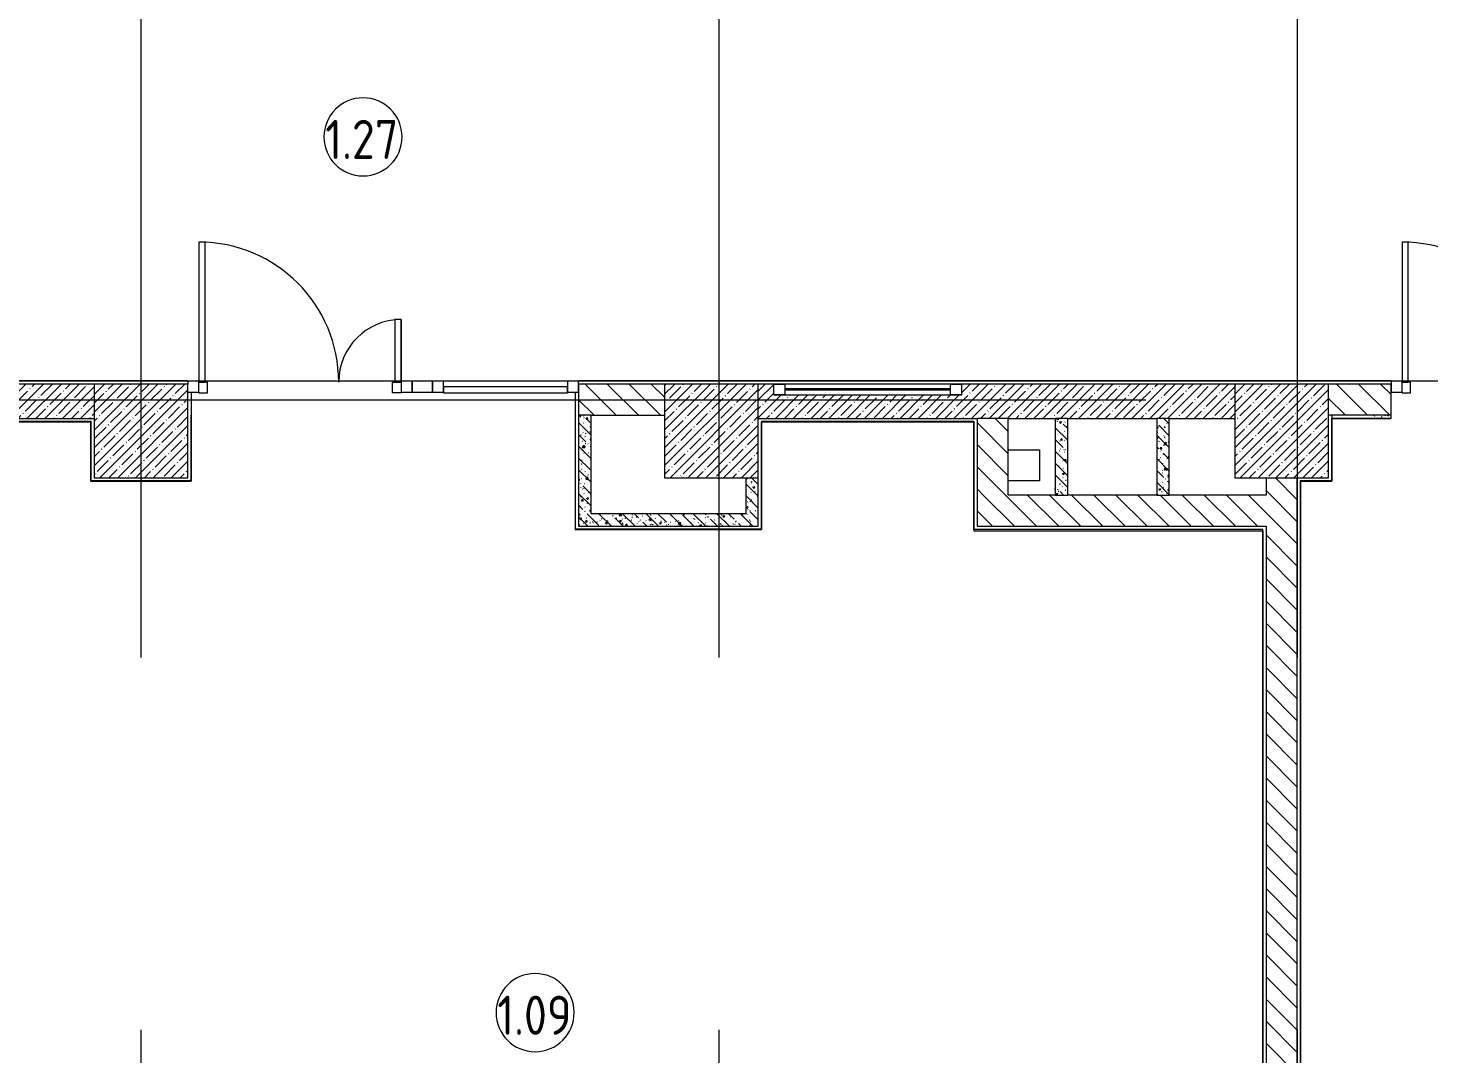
# Model space of a CAD drawing. Header units: millimetres. Extents: x -7229 to 193500, y -8553 to 29000.
# Drawn here: x 157260 to 166225, y 3614 to 10178 of the extents above; entities that cross this region are included whole.
import ezdxf

# ---------------------------------------------------------------- set-up
doc = ezdxf.new("R2010")
doc.units = ezdxf.units.MM
doc.linetypes.add('Осевая', pattern=[15875, 3175, -2381.25, 7937.5, -2381.25])
for name, color, linetype, lineweight in [('A-AREA-IDEN', 7, 'Continuous', 9), ('A-GLAZ-2', 7, 'Continuous', 9), ('A-GLAZ-CURT-2', 7, 'Continuous', 9), ('A-GLAZ-CWMG-3', 7, 'Continuous', 9), ('A-WALL-4', 7, 'Continuous', 13), ('I-WALL-5', 7, 'Continuous', 9), ('S-COLS-2', 7, 'Continuous', 9), ('Оси-2', 7, 'Осевая', 9)]:
    doc.layers.add(name, color=color, linetype=linetype, lineweight=lineweight)
for name, color, linetype, lineweight, true_color in [('A-DETL-GENF-7', 7, 'Continuous', 9, 0xaaaaaa), ('A-DOOR-4', 7, 'Continuous', 9, 0xaaaaaa), ('A-FLOR-3', 7, 'Continuous', 9, 0xaaaaaa), ('I-WALL-6', 7, 'Continuous', 9, 0x787878), ('I-WALL-7', 9, 'Continuous', 9, 0x808080)]:
    doc.layers.add(name, color=color, linetype=linetype, lineweight=lineweight, true_color=true_color)
doc.styles.add('GOST Common', font='GOST_Common.ttf', dxfattribs={"width": 0.9, "height": 250})
pattern_1 = [(135, (135772.9, 0), (-70.71068, -70.71068), [])]
pattern_2 = [(135, (135772.9, 0), (-75.43415, -75.43415), [106.68, -17.78, 3.556, -17.78]), (135, (135772.9, 75.39), (-75.43415, -75.43415), []), (50, (135772.9, 0), (127.5292, -11.15758), [13.335, -146.685]), (355, (135772.9, 0), (-24.66966, 133.74), [10.668, -117.348]), (100.451, (135783.52, -0.93), (102.85973, 122.5818), [11.333, -124.663]), (46.184, (135772.9, 35.56), (189.75516, -29.4304), [20.002, -220.027]), (96.636, (135788.7, 33.1), (166.1822, 173.1996), [17, -186.995]), (351.184, (135772.9, 35.56), (166.1839, 173.1976), [16.002, -176.022]), (21, (135790.68, 26.67), (106.13027, -71.58603), [13.335, -146.685]), (326, (135790.68, 26.67), (43.2619, 128.93175), [10.668, -117.348]), (71.451, (135799.52, 20.7), (149.392, 57.34505), [11.333, -124.663]), (37.5, (135772.895, 0), (2.16223, 59.18836), [3.353, -112.573, 3.353, -115.773, -117.793]), (37.5, (135772.895, 0), (2.16223, 59.18836), [-235.052, 3.353, -114.44]), (7.5, (135772.895, 0), (46.77386, 70.12615), [3.353, -64.567, 3.353, -109.906, -44.894]), (7.5, (135772.895, 0), (46.77386, 70.12615), [-181.178, 3.353, -41.542]), (327.5, (135733.246, 0), (94.91367, -4.01009), [3.353, -41.097, 3.353, -135.331, -184.023]), (327.5, (135733.246, 0), (94.91367, -4.01009), [-183.134, 3.353, -180.67]), (317.5, (135715.47, 0), (103.69057, 17.79882), [3.353, -54.432, 3.353, -88.748, -130.683]), (317.5, (135715.47, 0), (103.69057, 17.79882), [-149.885, 3.353, -127.33])]
pattern_3 = [(45, (135772.895, 0), (-57.02463, 57.02463), []), (45, (135829.92, 0), (-57.02463, 57.02463), [100.806, -20.161, 3.353, -16.808])]

# ---------------------------------------------------------------- blocks, each defined once
blk = doc.blocks.new('BSC_Колонна _Прямоугольная - 600х600-23286269-План зашивки приборов отопления в осях 1-12')
at = {"layer": 'S-COLS-2'}
h = blk.add_hatch(dxfattribs=at)
h.set_pattern_fill('FP_115', color=256, style=0, pattern_type=2)
h.set_pattern_definition([(45, (-29509.74, -7600), (-57.02463, 57.02463), []), (45, (-29452.72, -7600), (-57.02463, 57.02463), [100.806, -20.161, 3.353, -16.808])])
h.paths.add_polyline_path([(100, -300), (300, -300), (300, 300), (-300, 300), (-300, -300), (-23.5, -300)])
for p, q in [((300, 300), (-300, 300)), ((-300, 300), (-300, -300)), ((300, -300), (300, 300)), ((-300, -300), (300, -300))]:
    blk.add_line(p, q, dxfattribs=at)
blk = doc.blocks.new('BSC_Колонна _Прямоугольная - 600х600-V134-План зашивки приборов отопления в осях 1-12')
at = {"layer": 'S-COLS-2'}
h = blk.add_hatch(dxfattribs=at)
h.set_pattern_fill('FP_123', color=256, style=0, pattern_type=2)
h.set_pattern_definition([(45, (-25860, -7600), (-57.02463, 57.02463), []), (45, (-25802.975, -7600), (-57.02463, 57.02463), [100.806, -20.161, 3.353, -16.808])])
h.paths.add_polyline_path([(300, -300), (300, 300), (-300, 300), (-300, -300), (-110.8, -300)])
for p, q in [((300, 300), (-300, 300)), ((-300, 300), (-300, -300)), ((300, -300), (300, 300)), ((-300, -300), (300, -300))]:
    blk.add_line(p, q, dxfattribs=at)
blk = doc.blocks.new('BSC_Колонна _Прямоугольная - 600х600-V179-План зашивки приборов отопления в осях 1-12')
at = {"layer": 'S-COLS-2'}
h = blk.add_hatch(dxfattribs=at)
h.set_pattern_fill('FP_180', color=256, style=0, pattern_type=2)
h.set_pattern_definition([(45, (-22210, -7600), (-57.02463, 57.02463), []), (45, (-22152.975, -7600), (-57.02463, 57.02463), [100.806, -20.161, 3.353, -16.808])])
h.paths.add_polyline_path([(300, -300), (300, 300), (-300, 300), (-300, -300), (246.5, -300)])
for p, q in [((300, 300), (-300, 300)), ((-300, 300), (-300, -300)), ((300, -300), (300, 300)), ((-300, -300), (300, -300))]:
    blk.add_line(p, q, dxfattribs=at)
blk = doc.blocks.new('Прямоугольный импост - 50 x 70 мм-31700031-План зашивки приборов отопления в осях 1-12')
at = {"layer": 'A-GLAZ-CWMG-3'}
for p, q in [((-70, 35), (0, 35)), ((-70, -35), (-70, 35)), ((0, 35), (0, -35)), ((0, -35), (-70, -35))]:
    blk.add_line(p, q, dxfattribs=at)
blk = doc.blocks.new('Дверь_Витражная_остекление_ - ДВН_ДАО_Главный вход_1200 в свету-31742133-План зашивки приборов отопления в осях 1-12')
at = {"layer": 'A-DETL-GENF-7'}
for p, q in [((-607.5, 925), (-647.5, 925)), ((-647.5, 925), (-647.5, 35)), ((-607.5, 30), (-607.5, 925)), ((647.5, 430), (607.5, 430)), ((607.5, 430), (607.5, 30)), ((647.5, 35), (647.5, 430)), ((-647.5, 30), (-607.5, 30)), ((-592.5, 30), (-647.5, 30)), ((-592.5, -40), (-592.5, 30)), ((592.5, -40), (592.5, 30)), ((592.5, 30), (647.5, 30)), ((607.5, 30), (647.5, 30)), ((-647.5, -35), (-647.5, -40)), ((-647.5, -40), (-592.5, -40)), ((647.5, -40), (592.5, -40)), ((647.5, -35), (647.5, -40))]:
    blk.add_line(p, q, dxfattribs=at)
at = {"layer": 'A-DOOR-4'}
for p, q in [((-647.5, 925), (-647.5, 35)), ((647.5, 430), (647.5, 35))]:
    blk.add_line(p, q, dxfattribs=at)
for centre, radius, start, end in [((-647.5, 30), 895, 360, 90), ((647.5, 30), 400, 90, 180)]:
    blk.add_arc(centre, radius, start, end, dxfattribs=at)
blk = doc.blocks.new('Системная панель - Стемалит - 40мм-31720939-План зашивки приборов отопления в осях 1-12')
at = {"layer": 'A-GLAZ-CURT-2'}
for p, q in [((65, 35), (-65, 35)), ((-65, 35), (-65, -35)), ((65, -35), (65, 35)), ((-65, -35), (65, -35))]:
    blk.add_line(p, q, dxfattribs=at)
blk = doc.blocks.new('Прямоугольный импост - 50 x 70 мм-31687886-План зашивки приборов отопления в осях 1-12')
at = {"layer": 'A-GLAZ-CWMG-3'}
for p, q in [((-35, 35), (35, 35)), ((-35, -35), (-35, 35)), ((35, 35), (35, -35)), ((35, -35), (-35, -35))]:
    blk.add_line(p, q, dxfattribs=at)
blk = doc.blocks.new('Прямоугольный импост - 50 x 70 мм-31701779-План зашивки приборов отопления в осях 1-12')
at = {"layer": 'A-GLAZ-CWMG-3'}
for p, q in [((0, 35), (-70, 35)), ((-70, 35), (-70, -35)), ((-70, -35), (0, -35)), ((0, -35), (0, -17))]:
    blk.add_line(p, q, dxfattribs=at)
blk = doc.blocks.new('Системная панель - Стекло - 40мм-31720953-План зашивки приборов отопления в осях 1-12')
at = {"layer": 'A-GLAZ-CURT-2'}
for p, q in [((397.5, 0), (-397.5, 0)), ((-397.5, 0), (-397.5, -40)), ((397.5, -40), (397.5, 0)), ((-397.5, -40), (397.5, -40))]:
    blk.add_line(p, q, dxfattribs=at)
blk = doc.blocks.new('Прямоугольный импост - 50 x 70 мм-31702100-План зашивки приборов отопления в осях 1-12')
at = {"layer": 'A-GLAZ-CWMG-3'}
for p, q in [((-35, 35), (35, 35)), ((-35, -35), (-35, 35)), ((35, 35), (35, -35)), ((35, -35), (-35, -35))]:
    blk.add_line(p, q, dxfattribs=at)
blk = doc.blocks.new('Прямоугольный импост - 50 x 70 мм-31720914-План зашивки приборов отопления в осях 1-12')
at = {"layer": 'A-GLAZ-CWMG-3'}
blk.add_line((24940, 7918), (24145, 7918), dxfattribs=at)
blk = doc.blocks.new('Прямоугольный импост - 50 x 70 мм-V220-План зашивки приборов отопления в осях 1-12')
at = {"layer": 'A-GLAZ-CWMG-3'}
for p, q in [((0, 35), (-70, 35)), ((-70, 35), (-70, -35)), ((0, -35), (0, 35)), ((-70, -35), (0, -35))]:
    blk.add_line(p, q, dxfattribs=at)
blk = doc.blocks.new('120_Окно_СКБ_1Ст - 120_Окно_СКБ_1Ст 400х1200 EI30-24228621-План зашивки приборов отопления в осях 1-12')
at = {"layer": 'A-GLAZ-2'}
for p, q in [((-600, 40), (-600, 110)), ((-600, 110), (-530, 110)), ((600, 110), (-600, 110)), ((-530, 110), (-530, 40)), ((530, 40), (530, 110)), ((530, 110), (600, 110)), ((600, 110), (600, 40)), ((-530, 40), (-600, 40)), ((-600, 40), (600, 40)), ((530, 80), (-530, 80)), ((530, 70), (-530, 70)), ((600, 40), (530, 40))]:
    blk.add_line(p, q, dxfattribs=at)
blk = doc.blocks.new('Марка_Помещения - Номер-25198446-План зашивки приборов отопления в осях 1-12')
at = {"layer": 'A-AREA-IDEN'}
for start, end in [(360, 180), (180, 360)]:
    blk.add_arc((0, 0), 2.5, start, end, dxfattribs=at)

msp = doc.modelspace()

# ---------------------------------------------------------------- hatches: boundary and pattern name
at = {"layer": 'I-WALL-5'}
h = msp.add_hatch(dxfattribs=at)
h.set_pattern_fill('FP_114', color=256, style=0, pattern_type=2)
h.set_pattern_definition(pattern_3)
h.paths.add_polyline_path([(155539, 7680), (157682.9, 7680), (157682.9, 7900), (154257.9, 7900), (154257.9, 7680), (154287.9, 7680)])
h.paths.add_polyline_path([(153032.9, 7680), (153307.9, 7680), (153307.9, 7900), (153032.9, 7900), (153032.9, 7841.3)])
h = msp.add_hatch(dxfattribs=at)
h.set_pattern_fill('FP_131', color=256, style=0, pattern_type=2)
h.set_pattern_definition(pattern_1)
h.paths.add_polyline_path([(160862.9, 7700), (161332.9, 7700), (161332.9, 7900), (160782.9, 7900), (160782.9, 7700)])
h = msp.add_hatch(dxfattribs=at)
h.set_pattern_fill('FP_114', color=256, style=0, pattern_type=2)
h.set_pattern_definition(pattern_3)
h.paths.add_polyline_path([(163437.8, 7680), (164982.6, 7680), (164982.6, 7900), (163232.9, 7900), (163232.9, 7830), (162032.9, 7830), (162032.9, 7900), (161932.9, 7900), (161932.9, 7680), (163432.7, 7680)])
h = msp.add_hatch(dxfattribs=at)
h.set_pattern_fill('FP_131', color=256, style=0, pattern_type=2)
h.set_pattern_definition(pattern_1)
h.paths.add_polyline_path([(168482.9, 7700), (168782.9, 7700), (168782.9, 7900), (168482.9, 7900)])
h.paths.add_polyline_path([(165582.6, 7700), (165982.9, 7700), (165982.9, 7900), (165582.6, 7900), (165582.6, 7845.5)])
h = msp.add_hatch(dxfattribs=at)
h.set_pattern_fill('FP_131', color=256, style=0, pattern_type=2)
h.set_pattern_definition(pattern_1)
h.paths.add_polyline_path([(163434.5, 7190), (163532.9, 7190), (163532.6, 7680), (163332.9, 7680), (163332.9, 7190)])
h = msp.add_hatch(dxfattribs=at)
h.set_pattern_fill('FP_131', color=256, style=0, pattern_type=2)
h.set_pattern_definition(pattern_1)
h.paths.add_polyline_path([(165291.7, 500), (165382.6, 500), (165382.6, 7300), (165182.6, 7300), (165182.6, 500)])
h = msp.add_hatch(dxfattribs=at)
h.set_pattern_fill('FP_131', color=256, style=0, pattern_type=2)
h.set_pattern_definition(pattern_1)
h.paths.add_polyline_path([(165162.6, 6990), (165182.6, 6990), (165182.6, 7190), (163332.9, 7190), (163332.9, 6990), (164962.6, 6990)])
at = {"layer": 'I-WALL-6'}
h = msp.add_hatch(dxfattribs=at)
h.set_pattern_fill('FP_154', color=256, style=0, pattern_type=2)
h.set_pattern_definition(pattern_2)
h.paths.add_polyline_path([(160782.9, 7070), (160862.9, 7070), (160862.9, 7700), (160782.9, 7700), (160782.9, 7278.6)])
h = msp.add_hatch(dxfattribs=at)
h.set_pattern_fill('FP_154', color=256, style=0, pattern_type=2)
h.set_pattern_definition(pattern_2)
h.paths.add_polyline_path([(163832.9, 7190), (163912.9, 7190), (163912.9, 7680), (163832.9, 7680), (163832.9, 7213.3)])
h = msp.add_hatch(dxfattribs=at)
h.set_pattern_fill('FP_154', color=256, style=0, pattern_type=2)
h.set_pattern_definition(pattern_2)
h.paths.add_polyline_path([(164562.9, 7190), (164562.9, 7680), (164482.9, 7680), (164482.9, 7190)])
h = msp.add_hatch(dxfattribs=at)
h.set_pattern_fill('FP_154', color=256, style=0, pattern_type=2)
h.set_pattern_definition(pattern_2)
h.paths.add_polyline_path([(161852.9, 6990), (161932.9, 6990), (161932.9, 7300), (161852.9, 7300), (161852.9, 7070)])
h = msp.add_hatch(dxfattribs=at)
h.set_pattern_fill('FP_154', color=256, style=0, pattern_type=2)
h.set_pattern_definition(pattern_2)
h.paths.add_polyline_path([(161852.9, 6990), (161852.9, 7070), (160782.9, 7070), (160782.9, 6990), (161312.9, 6990)])
at = {"layer": 'I-WALL-7'}
h = msp.add_hatch(dxfattribs=at)
h.set_pattern_fill('FP_203', color=256, style=0, pattern_type=2)
h.set_pattern_definition([(0, (135772.895, 0), (121.92, 30.48), [10.058, -81.382, 10.058, -81.382, -487.68]), (0, (135772.895, 0), (121.92, 30.48), [-182.88, 10.058, -172.822, 10.058, -81.382, -213.36]), (0, (135772.895, 0), (121.92, 30.48), [-457.2, 10.058, -50.902, 10.058, -142.342]), (120, (135818.615, 15.24), (-87.356454, 90.345817), [10.058, -81.382, 10.058, -81.382, -487.68]), (120, (135818.615, 15.24), (-87.356454, 90.345817), [-182.88, 10.058, -172.822, 10.058, -81.382, -213.36]), (120, (135818.615, 15.24), (-87.356454, 90.345817), [-457.2, 10.058, -50.902, 10.058, -142.342]), (240, (135833.855, 76.2), (-34.563546, -120.825817), [10.058, -81.382, 10.058, -81.382, -487.68]), (240, (135833.855, 76.2), (-34.563546, -120.825817), [-182.88, 10.058, -172.822, 10.058, -81.382, -213.36]), (240, (135833.855, 76.2), (-34.563546, -120.825817), [-457.2, 10.058, -50.902, 10.058, -142.342])])
h.paths.add_polyline_path([(165982.9, 7680), (165982.9, 7700), (165602.6, 7700), (165602.6, 7680)])

# ---------------------------------------------------------------- linework, layer by layer
at = {"layer": 'A-FLOR-3'}
for p, q in [((158282.9, 7920), (168482.9, 7920)), ((158302.9, 7920), (158302.9, 7918)), ((160762.9, 7918), (160762.9, 7920)), ((165982.9, 7920), (165982.9, 7918)), ((158302.9, 7848), (158302.9, 7700)), ((160762.9, 7690), (160762.9, 7848)), ((157662.9, 7660), (156502.9, 7660)), ((157662.9, 7280), (157662.9, 7660)), ((163312.9, 7660), (161952.9, 7660)), ((163312.9, 6970), (163312.9, 7660)), ((165602.6, 7680), (165602.6, 7680)), ((163532.9, 7480), (163732.6, 7480)), ((163732.6, 7480), (163732.6, 7280)), ((158302.9, 7280), (157662.9, 7280)), ((163732.6, 7280), (163532.9, 7280)), ((165602.6, 7280), (165401.6, 7280)), ((165401.6, 7279), (165401.6, 520)), ((161952.9, 6971), (160762.9, 6971))]:
    msp.add_line(p, q, dxfattribs=at)
at = {"layer": 'A-WALL-4'}
for p, q in [((160862.9, 7700), (160782.9, 7700)), ((161953.9, 7659), (161952.9, 7659)), ((163312.9, 7659), (163311.9, 7659)), ((163532.9, 7680), (163332.9, 7680)), ((163912.9, 7680), (163832.9, 7680)), ((164562.9, 7680), (164482.9, 7680)), ((165982.9, 7680), (165602.6, 7680)), ((165602.6, 7680), (165982.9, 7680)), ((165602.6, 7679), (165603.6, 7679)), ((163832.9, 7190), (163912.9, 7190)), ((164482.9, 7190), (164562.9, 7190))]:
    msp.add_line(p, q, dxfattribs=at)
at = {"layer": 'I-WALL-5'}
for p, q in [((157682.9, 7900), (154287.9, 7900)), ((158282.9, 7921), (155982.9, 7921)), ((155982.9, 7920), (158282.9, 7920)), ((158282.9, 7920), (158282.9, 7921)), ((165982.9, 7921), (160782.9, 7921)), ((160782.9, 7921), (160782.9, 7920)), ((161332.9, 7900), (160782.9, 7900)), ((160782.9, 7900), (160782.9, 6990)), ((162032.9, 7900), (161932.9, 7900)), ((164982.6, 7900), (163232.9, 7900)), ((165982.9, 7900), (165582.6, 7900)), ((165982.9, 7920), (165982.9, 7921)), ((165982.9, 7680), (165982.9, 7900)), ((156482.9, 7680), (157682.9, 7680)), ((156503.9, 7659), (157661.9, 7659)), ((157661.9, 7279), (157661.9, 7660)), ((158302.9, 7700), (158302.9, 7280)), ((158303.9, 7700), (158302.9, 7700)), ((158303.9, 7279), (158303.9, 7700)), ((160762.9, 7690), (160761.9, 7690)), ((160761.9, 7690), (160761.9, 6969)), ((160762.9, 6970), (160762.9, 7690)), ((160862.9, 7700), (161332.9, 7700)), ((160862.9, 7070), (160862.9, 7700)), ((161932.9, 7680), (163332.9, 7680)), ((161952.9, 7660), (161952.9, 6970)), ((161953.9, 7659), (163311.9, 7659)), ((161953.9, 6969), (161953.9, 7659)), ((163311.9, 7659), (163311.9, 6962)), ((163332.9, 7680), (163332.9, 6990)), ((163532.9, 7680), (163832.9, 7680)), ((163532.9, 7190), (163532.9, 7680)), ((163832.9, 7680), (163832.9, 7190)), ((163912.9, 7190), (163912.9, 7680)), ((163912.9, 7680), (164482.9, 7680)), ((164482.9, 7680), (164482.9, 7190)), ((164562.9, 7680), (164982.6, 7680)), ((164562.9, 7190), (164562.9, 7680)), ((165982.9, 7700), (165582.6, 7700)), ((165602.6, 7700), (165602.6, 7680)), ((165602.6, 7680), (165602.6, 7280)), ((165603.6, 7679), (165982.9, 7679)), ((165603.6, 7279), (165603.6, 7679)), ((165982.9, 7679), (165982.9, 7680)), ((157661.9, 7279), (158303.9, 7279)), ((161852.9, 7300), (161852.9, 7070)), ((161932.9, 6990), (161932.9, 7300)), ((165182.6, 7300), (165182.6, 7190)), ((165382.6, 500), (165382.6, 7300)), ((165401.6, 7280), (165401.6, 7279)), ((165401.6, 7279), (165402.6, 7279)), ((165402.6, 7279), (165402.6, 520)), ((165403.6, 7279), (165603.6, 7279)), ((165403.6, 521), (165403.6, 7279)), ((163832.9, 7190), (163532.9, 7190)), ((164482.9, 7190), (163912.9, 7190)), ((165182.6, 7190), (164562.9, 7190)), ((161852.9, 7070), (160862.9, 7070)), ((160761.9, 6969), (161953.9, 6969)), ((161952.9, 6970), (160762.9, 6970)), ((160782.9, 6990), (161932.9, 6990)), ((163311.9, 6962), (165162.6, 6962)), ((165162.6, 6970), (163312.9, 6970)), ((163332.9, 6990), (165182.6, 6990)), ((165161.6, 6962), (165161.6, 521)), ((165162.6, 520), (165162.6, 6970)), ((165182.6, 6990), (165182.6, 500))]:
    msp.add_line(p, q, dxfattribs=at)
at = {"layer": 'Оси-2'}
for p, q in [((157982.9, 593.7), (157982.9, 24898.1)), ((161682.9, 593.7), (161682.9, 24898.1)), ((165382.9, 593.7), (165382.9, 24898.1)), ((135044.1, 7800), (171808.9, 7800))]:
    msp.add_line(p, q, dxfattribs=at)

# ---------------------------------------------------------------- block references
at = {"layer": 'A-AREA-IDEN', "xscale": 99.99999999999993, "yscale": 99.99999999999993, "zscale": 99.99999999999993}
for p in [(159403.4, 9481.1), (160504.5, 3878.7)]:
    msp.add_blockref('Марка_Помещения - Номер-25198446-План зашивки приборов отопления в осях 1-12', p, dxfattribs=at)
at = {"layer": 'A-DOOR-4'}
for p in [(159000.4, 7883), (166700.4, 7883)]:
    msp.add_blockref('Дверь_Витражная_остекление_ - ДВН_ДАО_Главный вход_1200 в свету-31742133-План зашивки приборов отопления в осях 1-12', p, dxfattribs=at)
at = {"layer": 'A-GLAZ-2'}
msp.add_blockref('120_Окно_СКБ_1Ст - 120_Окно_СКБ_1Ст 400х1200 EI30-24228621-План зашивки приборов отопления в осях 1-12', (162632.9, 7790), dxfattribs=at)
at = {"layer": 'A-GLAZ-CURT-2'}
for name, p in [('Системная панель - Стемалит - 40мм-31720939-План зашивки приборов отопления в осях 1-12', (159782.9, 7883)), ('Системная панель - Стекло - 40мм-31720953-План зашивки приборов отопления в осях 1-12', (160315.4, 7883))]:
    msp.add_blockref(name, p, dxfattribs=at)
at = {"layer": 'A-GLAZ-CWMG-3', "rotation": 180}
for name, p in [('Прямоугольный импост - 50 x 70 мм-31701779-План зашивки приборов отопления в осях 1-12', (158282.9, 7883)), ('Прямоугольный импост - 50 x 70 мм-V220-План зашивки приборов отопления в осях 1-12', (165982.9, 7883))]:
    msp.add_blockref(name, p, dxfattribs=at)
at = {"layer": 'A-GLAZ-CWMG-3', "extrusion": (0, 0, -1), "rotation": 180}
for name, p in [('Прямоугольный импост - 50 x 70 мм-31687886-План зашивки приборов отопления в осях 1-12', (-159682.9, 7883)), ('Прямоугольный импост - 50 x 70 мм-31702100-План зашивки приборов отопления в осях 1-12', (-159882.9, 7883)), ('Прямоугольный импост - 50 x 70 мм-31700031-План зашивки приборов отопления в осях 1-12', (-160782.9, 7883))]:
    msp.add_blockref(name, p, dxfattribs=at)
at = {"layer": 'A-GLAZ-CWMG-3'}
msp.add_blockref('Прямоугольный импост - 50 x 70 мм-31720914-План зашивки приборов отопления в осях 1-12', (135772.9, 0), dxfattribs=at)
at = {"layer": 'S-COLS-2'}
for name, p in [('BSC_Колонна _Прямоугольная - 600х600-V179-План зашивки приборов отопления в осях 1-12', (157982.9, 7600)), ('BSC_Колонна _Прямоугольная - 600х600-V134-План зашивки приборов отопления в осях 1-12', (161632.9, 7600)), ('BSC_Колонна _Прямоугольная - 600х600-23286269-План зашивки приборов отопления в осях 1-12', (165282.6, 7600))]:
    msp.add_blockref(name, p, dxfattribs=at)

# ---------------------------------------------------------------- texts
at = {"layer": 'A-AREA-IDEN', "char_height": 250, "width": 606.076, "attachment_point": 1, "style": 'GOST Common'}
for s, insert in [('1.27', (159161.6, 9589.7)), ('1.09', (160262.7, 3987.3))]:
    msp.add_mtext(s, dxfattribs=dict(at, insert=insert))

doc.saveas('drawing.dxf')
